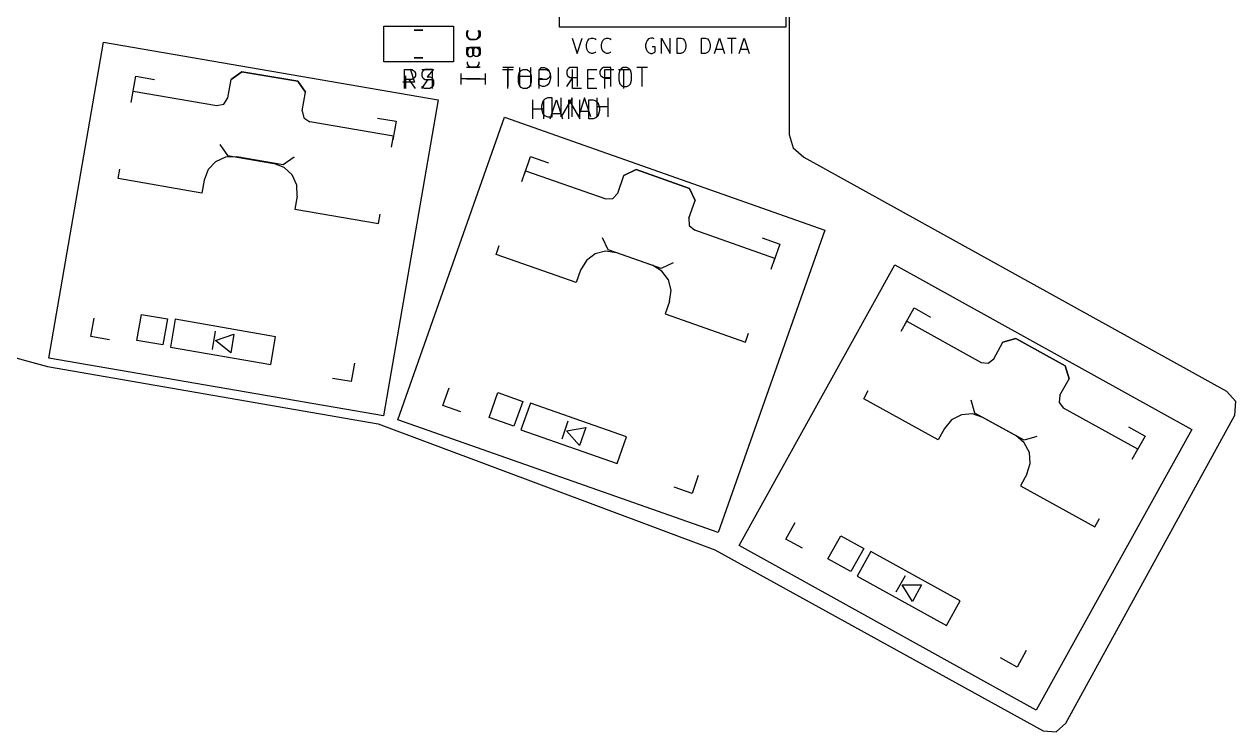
# Model space of a CAD drawing. Extents: x 0 to 153, y 0 to 103.
# Drawn here: x 88.8 to 153, y 0.1 to 37.6 of the extents above; entities that cross this region are included whole.
import ezdxf

# ---------------------------------------------------------------- set-up
doc = ezdxf.new("R2010")
doc.units = 0

msp = doc.modelspace()

# ---------------------------------------------------------------- linework, layer by layer
at = {"layer": 'Layer 1'}
for p, q in [((129.285, 92.8612), (129.299, 31.7662)), ((117.125, 37.4612), (117.125, 43.4612)), ((129.125, 43.4612), (129.125, 37.4612)), ((107.815, 37.5112), (111.515, 37.5112)), ((107.815, 35.6112), (107.815, 37.5112)), ((109.438, 37.2962), (109.892, 37.2962)), ((109.892, 37.2962), (109.438, 37.2962)), ((111.515, 37.5112), (111.515, 35.6112)), ((112.256, 37.2802), (112.209, 37.185)), ((112.255, 37.185), (112.302, 37.2802)), ((112.875, 37.185), (112.828, 37.2802)), ((112.874, 37.2802), (112.921, 37.185)), ((129.125, 37.4612), (117.125, 37.4612)), ((90.0693, 19.9157), (92.9628, 36.6677)), ((92.9628, 36.6677), (110.7, 33.6039)), ((112.209, 37.185), (112.209, 36.9945)), ((112.209, 36.9945), (112.256, 36.8993)), ((112.255, 36.9945), (112.255, 37.185)), ((112.302, 36.8993), (112.255, 36.9945)), ((112.256, 36.8993), (112.304, 36.8517)), ((112.35, 36.8517), (112.302, 36.8993)), ((112.304, 36.8517), (112.399, 36.8041)), ((112.445, 36.8041), (112.35, 36.8517)), ((112.399, 36.8041), (112.685, 36.8041)), ((112.731, 36.8041), (112.445, 36.8041)), ((112.685, 36.8041), (112.78, 36.8517)), ((112.826, 36.8517), (112.731, 36.8041)), ((112.78, 36.8517), (112.828, 36.8993)), ((112.874, 36.8993), (112.826, 36.8517)), ((112.828, 36.8993), (112.875, 36.9945)), ((112.921, 36.9945), (112.874, 36.8993)), ((112.875, 36.9945), (112.875, 37.185)), ((112.921, 37.185), (112.921, 36.9945)), ((117.798, 36.8669), (118.065, 36.0669)), ((118.065, 36.0669), (118.332, 36.8669)), ((118.56, 36.524), (118.598, 36.6764)), ((118.598, 36.6764), (118.636, 36.7526)), ((118.636, 36.7526), (118.713, 36.8288)), ((118.713, 36.8288), (118.827, 36.8669)), ((118.827, 36.8669), (118.903, 36.8669)), ((118.903, 36.8669), (119.017, 36.8288)), ((119.017, 36.8288), (119.055, 36.7907)), ((119.36, 36.524), (119.398, 36.6764)), ((119.398, 36.6764), (119.436, 36.7526)), ((119.436, 36.7526), (119.513, 36.8288)), ((119.513, 36.8288), (119.627, 36.8669)), ((119.627, 36.8669), (119.703, 36.8669)), ((119.703, 36.8669), (119.817, 36.8288)), ((119.817, 36.8288), (119.856, 36.7907)), ((121.736, 36.6764), (121.698, 36.524)), ((121.775, 36.7526), (121.736, 36.6764)), ((121.851, 36.8288), (121.775, 36.7526)), ((121.965, 36.8669), (121.851, 36.8288)), ((122.079, 36.8669), (121.965, 36.8669)), ((122.156, 36.8288), (122.079, 36.8669)), ((122.536, 36.0669), (122.536, 36.8669)), ((122.536, 36.8669), (122.994, 36.0669)), ((122.994, 36.0669), (122.994, 36.8669)), ((123.374, 36.0669), (123.374, 36.8669)), ((123.374, 36.8669), (123.565, 36.8669)), ((123.565, 36.8669), (123.679, 36.8288)), ((123.679, 36.8288), (123.755, 36.7526)), ((123.755, 36.7526), (123.794, 36.6764)), ((123.794, 36.6764), (123.832, 36.524)), ((124.665, 36.0669), (124.665, 36.8669)), ((124.665, 36.8669), (124.856, 36.8669)), ((124.856, 36.8669), (124.97, 36.8288)), ((124.97, 36.8288), (125.046, 36.7526)), ((125.046, 36.7526), (125.084, 36.6764)), ((125.084, 36.6764), (125.122, 36.524)), ((125.351, 36.0669), (125.617, 36.8669)), ((125.617, 36.8669), (125.884, 36.0669)), ((126.036, 36.8669), (126.494, 36.8669)), ((126.265, 36.0669), (126.265, 36.8669)), ((126.646, 36.0669), (126.913, 36.8669)), ((126.913, 36.8669), (127.179, 36.0669)), ((112.209, 36.3755), (112.732, 36.3755)), ((112.256, 36.3755), (112.209, 36.2802)), ((112.209, 36.2802), (112.209, 36.0422)), ((112.209, 36.0422), (112.256, 35.9469)), ((112.302, 36.3279), (112.255, 36.2326)), ((112.255, 36.2326), (112.255, 36.0422)), ((112.255, 36.0422), (112.302, 35.9469)), ((112.398, 36.3755), (112.302, 36.3279)), ((112.921, 36.3755), (112.398, 36.3755)), ((112.54, 36.2802), (112.493, 36.3755)), ((112.54, 36.0422), (112.54, 36.2802)), ((112.588, 35.9469), (112.54, 36.0422)), ((112.542, 35.9469), (112.59, 36.0422)), ((112.59, 36.2802), (112.637, 36.3755)), ((112.59, 36.0422), (112.59, 36.2802)), ((112.732, 36.3755), (112.828, 36.3279)), ((112.828, 36.3279), (112.875, 36.2326)), ((112.875, 36.0422), (112.828, 35.9469)), ((112.874, 36.3755), (112.921, 36.2802)), ((112.921, 36.0422), (112.874, 35.9469)), ((112.875, 36.2326), (112.875, 36.0422)), ((112.921, 36.2802), (112.921, 36.0422)), ((118.56, 36.4098), (118.56, 36.524)), ((118.598, 36.2574), (118.56, 36.4098)), ((118.636, 36.1812), (118.598, 36.2574)), ((118.713, 36.105), (118.636, 36.1812)), ((118.827, 36.0669), (118.713, 36.105)), ((118.903, 36.0669), (118.827, 36.0669)), ((119.017, 36.105), (118.903, 36.0669)), ((119.055, 36.1431), (119.017, 36.105)), ((119.36, 36.4098), (119.36, 36.524)), ((119.398, 36.2574), (119.36, 36.4098)), ((119.436, 36.1812), (119.398, 36.2574)), ((119.513, 36.105), (119.436, 36.1812)), ((119.627, 36.0669), (119.513, 36.105)), ((119.703, 36.0669), (119.627, 36.0669)), ((119.817, 36.105), (119.703, 36.0669)), ((119.856, 36.1431), (119.817, 36.105)), ((121.698, 36.524), (121.698, 36.4098)), ((121.698, 36.4098), (121.736, 36.2574)), ((121.736, 36.2574), (121.775, 36.1812)), ((121.775, 36.1812), (121.851, 36.105)), ((121.851, 36.105), (121.965, 36.0669)), ((121.965, 36.0669), (122.041, 36.0669)), ((122.194, 36.4098), (122.041, 36.4098)), ((122.041, 36.0669), (122.156, 36.105)), ((122.156, 36.105), (122.194, 36.1431)), ((122.194, 36.1431), (122.194, 36.4098)), ((123.565, 36.0669), (123.374, 36.0669)), ((123.679, 36.105), (123.565, 36.0669)), ((123.755, 36.1812), (123.679, 36.105)), ((123.794, 36.2574), (123.755, 36.1812)), ((123.832, 36.4098), (123.794, 36.2574)), ((123.832, 36.524), (123.832, 36.4098)), ((124.856, 36.0669), (124.665, 36.0669)), ((124.97, 36.105), (124.856, 36.0669)), ((125.046, 36.1812), (124.97, 36.105)), ((125.084, 36.2574), (125.046, 36.1812)), ((125.122, 36.4098), (125.084, 36.2574)), ((125.122, 36.524), (125.122, 36.4098)), ((125.427, 36.2955), (125.808, 36.2955)), ((126.722, 36.2955), (127.103, 36.2955)), ((111.515, 35.6112), (107.815, 35.6112)), ((109.438, 35.8262), (109.892, 35.8262)), ((109.892, 35.8262), (109.438, 35.8262)), ((112.209, 35.3279), (112.875, 35.3279)), ((112.255, 35.5183), (112.255, 35.6136)), ((112.302, 35.4231), (112.255, 35.5183)), ((112.921, 35.3279), (112.255, 35.3279)), ((112.256, 35.9469), (112.352, 35.8993)), ((112.35, 35.3755), (112.302, 35.4231)), ((112.445, 35.3279), (112.35, 35.3755)), ((112.352, 35.8993), (112.447, 35.8993)), ((112.447, 35.8993), (112.542, 35.9469)), ((112.683, 35.8993), (112.588, 35.9469)), ((112.778, 35.8993), (112.683, 35.8993)), ((112.685, 35.3279), (112.78, 35.3755)), ((112.874, 35.9469), (112.778, 35.8993)), ((112.78, 35.3755), (112.828, 35.4231)), ((112.828, 35.4231), (112.875, 35.5183)), ((112.875, 35.5183), (112.875, 35.6136)), ((94.5081, 33.8637), (94.6783, 34.8491)), ((94.5081, 33.8637), (94.6783, 34.8491)), ((94.6783, 34.8491), (95.6637, 34.6789)), ((94.6783, 34.8491), (95.6637, 34.6789)), ((99.5543, 33.7024), (99.7245, 34.6879)), ((99.7245, 34.6879), (100.302, 35.0955)), ((100.302, 35.0955), (99.7245, 34.6879)), ((100.302, 35.0955), (103.259, 34.5848)), ((103.259, 34.5848), (100.302, 35.0955)), ((108.927, 34.2069), (108.927, 35.2069)), ((108.927, 35.2069), (109.308, 35.2069)), ((109.308, 34.6831), (108.927, 34.6831)), ((108.975, 34.8736), (108.975, 34.2069)), ((109.498, 34.2069), (109.165, 34.6831)), ((109.213, 35.2545), (109.451, 34.5402)), ((109.308, 35.2069), (109.403, 35.1593)), ((109.403, 34.7307), (109.308, 34.6831)), ((109.403, 35.1593), (109.451, 35.1117)), ((109.451, 34.7783), (109.403, 34.7307)), ((109.451, 35.1117), (109.498, 35.0164)), ((109.498, 34.8736), (109.451, 34.7783)), ((109.498, 35.0164), (109.498, 34.8736)), ((109.832, 35.2069), (110.451, 35.2069)), ((109.879, 35.1117), (109.832, 35.0164)), ((109.832, 35.0164), (109.832, 34.8736)), ((109.832, 34.8736), (109.879, 34.7783)), ((109.832, 34.2069), (110.165, 34.6831)), ((109.927, 35.1593), (109.879, 35.1117)), ((109.879, 34.7783), (109.927, 34.7307)), ((110.022, 35.2069), (109.927, 35.1593)), ((109.927, 34.7307), (110.022, 34.6831)), ((110.403, 35.2069), (110.022, 35.2069)), ((110.022, 34.6831), (110.403, 34.6831)), ((110.451, 35.2069), (110.117, 34.8259)), ((110.117, 34.8259), (110.26, 34.8259)), ((110.26, 34.8259), (110.356, 34.7783)), ((110.356, 34.7783), (110.403, 34.7307)), ((110.403, 34.2069), (110.403, 35.2069)), ((110.403, 34.7307), (110.451, 34.6355)), ((111.921, 34.4231), (111.921, 34.9945)), ((112.921, 34.7088), (111.921, 34.7088)), ((112.209, 34.7088), (113.209, 34.7088)), ((113.209, 34.4231), (113.209, 34.9945)), ((114.108, 35.2114), (114.679, 35.2114)), ((114.703, 35.3114), (114.132, 35.3114)), ((114.394, 34.2114), (114.394, 35.2114)), ((114.417, 34.3114), (114.417, 35.3114)), ((114.965, 34.878), (115.013, 35.0685)), ((114.965, 34.5447), (114.965, 34.878)), ((115.013, 35.0685), (115.108, 35.1637)), ((115.036, 34.3114), (115.036, 35.3114)), ((115.608, 34.8352), (115.036, 34.8352)), ((115.108, 35.1637), (115.203, 35.2114)), ((115.203, 35.2114), (115.394, 35.2114)), ((115.394, 35.2114), (115.489, 35.1637)), ((115.489, 35.1637), (115.584, 35.0685)), ((115.584, 35.0685), (115.632, 34.878)), ((115.608, 34.3114), (115.608, 35.3114)), ((115.632, 34.878), (115.632, 34.5447)), ((116.036, 34.4066), (116.036, 34.7399)), ((116.036, 34.7399), (116.227, 34.7399)), ((116.06, 34.2114), (116.06, 35.2114)), ((116.06, 35.2114), (116.441, 35.2114)), ((116.441, 34.6875), (116.06, 34.6875)), ((116.084, 35.2637), (116.179, 35.3114)), ((116.179, 35.3114), (116.322, 35.3114)), ((116.322, 35.3114), (116.465, 35.2637)), ((116.441, 35.2114), (116.536, 35.1637)), ((116.536, 34.7352), (116.441, 34.6875)), ((116.465, 35.2637), (116.56, 35.1685)), ((116.536, 35.1637), (116.584, 35.1161)), ((116.584, 34.7828), (116.536, 34.7352)), ((116.56, 35.1685), (116.608, 35.0733)), ((116.584, 35.1161), (116.632, 35.0209)), ((116.632, 34.878), (116.584, 34.7828)), ((116.608, 35.0733), (116.656, 34.8828)), ((116.656, 34.7399), (116.608, 34.5494)), ((116.632, 35.0209), (116.632, 34.878)), ((116.656, 34.8828), (116.656, 34.7399)), ((117.084, 34.3114), (117.084, 35.3114)), ((117.56, 35.2161), (117.513, 35.1209)), ((117.513, 35.1209), (117.513, 34.978)), ((117.513, 34.978), (117.56, 34.8828)), ((117.513, 34.3114), (117.846, 34.7875)), ((117.608, 35.2637), (117.56, 35.2161)), ((117.56, 34.8828), (117.608, 34.8352)), ((117.703, 35.3114), (117.608, 35.2637)), ((117.608, 34.8352), (117.703, 34.7875)), ((118.084, 35.3114), (117.703, 35.3114)), ((117.703, 34.7875), (118.084, 34.7875)), ((117.822, 34.2114), (117.822, 35.2114)), ((118.084, 34.3114), (118.084, 35.3114)), ((118.632, 34.2114), (118.632, 35.2114)), ((118.632, 35.2114), (119.108, 35.2114)), ((118.632, 34.7352), (118.965, 34.7352)), ((119.322, 35.2161), (119.275, 35.1209)), ((119.275, 35.1209), (119.275, 34.978)), ((119.275, 34.978), (119.322, 34.8828)), ((119.37, 35.2637), (119.322, 35.2161)), ((119.322, 34.8828), (119.37, 34.8352)), ((119.465, 35.3114), (119.37, 35.2637)), ((119.37, 34.8352), (119.465, 34.7875)), ((119.846, 35.3114), (119.465, 35.3114)), ((119.465, 34.7875), (119.846, 34.7875)), ((119.536, 34.2114), (119.536, 35.2114)), ((119.536, 35.2114), (120.013, 35.2114)), ((119.87, 34.7352), (119.536, 34.7352)), ((119.846, 34.3114), (119.846, 35.3114)), ((120.251, 35.2114), (120.822, 35.2114)), ((120.322, 35.1685), (120.275, 34.978)), ((120.275, 34.978), (120.275, 34.6447)), ((120.417, 35.2637), (120.322, 35.1685)), ((120.513, 35.3114), (120.417, 35.2637)), ((120.703, 35.3114), (120.513, 35.3114)), ((120.536, 34.2114), (120.536, 35.2114)), ((120.798, 35.2637), (120.703, 35.3114)), ((120.894, 35.1685), (120.798, 35.2637)), ((120.941, 34.978), (120.894, 35.1685)), ((120.941, 34.6447), (120.941, 34.978)), ((121.798, 35.3114), (121.227, 35.3114)), ((121.513, 34.3114), (121.513, 35.3114)), ((94.44, 33.4695), (94.5422, 34.0608)), ((94.5422, 34.0608), (98.9765, 33.2949)), ((103.259, 34.5848), (103.666, 34.007)), ((103.666, 34.007), (103.259, 34.5848)), ((109.451, 34.5402), (108.832, 34.5402)), ((109.879, 34.2545), (109.832, 34.3021)), ((109.975, 34.2069), (109.879, 34.2545)), ((110.26, 34.2069), (109.975, 34.2069)), ((110.356, 34.2545), (110.26, 34.2069)), ((110.403, 34.3021), (110.356, 34.2545)), ((110.451, 34.3974), (110.403, 34.3021)), ((110.451, 34.6355), (110.451, 34.3974)), ((115.013, 34.3542), (114.965, 34.5447)), ((115.108, 34.259), (115.013, 34.3542)), ((115.203, 34.2114), (115.108, 34.259)), ((115.394, 34.2114), (115.203, 34.2114)), ((115.489, 34.259), (115.394, 34.2114)), ((115.584, 34.3542), (115.489, 34.259)), ((115.632, 34.5447), (115.584, 34.3542)), ((116.084, 34.359), (116.036, 34.4066)), ((116.227, 34.3114), (116.084, 34.359)), ((116.322, 34.3114), (116.227, 34.3114)), ((116.465, 34.359), (116.322, 34.3114)), ((116.56, 34.4542), (116.465, 34.359)), ((116.608, 34.5494), (116.56, 34.4542)), ((118.298, 34.2114), (117.822, 34.2114)), ((119.108, 34.2114), (118.632, 34.2114)), ((120.275, 34.6447), (120.322, 34.4542)), ((120.322, 34.4542), (120.417, 34.359)), ((120.417, 34.359), (120.513, 34.3114)), ((120.513, 34.3114), (120.703, 34.3114)), ((120.703, 34.3114), (120.798, 34.359)), ((120.798, 34.359), (120.894, 34.4542)), ((120.894, 34.4542), (120.941, 34.6447)), ((99.349816, 33.378935), (99.5543, 33.7024)), ((103.496, 33.0216), (103.666, 34.007)), ((110.7, 33.6039), (107.807, 16.8519)), ((115.727, 32.6014), (115.727, 33.6014)), ((116.227, 33.4633), (116.179, 33.2728)), ((116.275, 33.5586), (116.227, 33.4633)), ((116.37, 33.6538), (116.275, 33.5586)), ((116.298, 32.6014), (116.298, 33.6014)), ((116.513, 33.7014), (116.37, 33.6538)), ((116.751, 33.7014), (116.513, 33.7014)), ((116.632, 32.6014), (116.965, 33.6014)), ((116.751, 32.7014), (116.751, 33.7014)), ((116.965, 33.6014), (117.298, 32.6014)), ((117.798, 33.7014), (117.227, 32.7014)), ((117.227, 32.7014), (117.227, 33.7014)), ((117.632, 32.6014), (117.632, 33.6014)), ((117.632, 33.6014), (118.203, 32.6014)), ((117.798, 32.7014), (117.798, 33.7014)), ((118.465, 33.7014), (118.132, 32.7014)), ((118.203, 32.6014), (118.203, 33.6014)), ((118.798, 32.7014), (118.465, 33.7014)), ((118.679, 32.6014), (118.679, 33.6014)), ((118.679, 33.6014), (118.917, 33.6014)), ((118.917, 33.6014), (119.06, 33.5538)), ((119.06, 33.5538), (119.156, 33.4586)), ((119.132, 32.7014), (119.132, 33.7014)), ((119.156, 33.4586), (119.203, 33.3633)), ((119.703, 32.7014), (119.703, 33.7014)), ((98.9765, 33.2948), (99.349816, 33.378935)), ((103.496, 33.0216), (103.579918, 32.648467)), ((115.727, 33.1252), (116.298, 33.1252)), ((116.179, 33.2728), (116.179, 33.13)), ((116.179, 33.13), (116.227, 32.9395)), ((116.227, 32.9395), (116.275, 32.8443)), ((116.275, 32.8443), (116.37, 32.749)), ((116.37, 32.749), (116.513, 32.7014)), ((116.727, 32.8871), (117.203, 32.8871)), ((118.703, 32.9871), (118.227, 32.9871)), ((119.156, 32.7443), (119.06, 32.649)), ((119.703, 33.2252), (119.132, 33.2252)), ((119.203, 32.8395), (119.156, 32.7443)), ((119.203, 33.3633), (119.251, 33.1728)), ((119.251, 33.03), (119.203, 32.8395)), ((119.251, 33.1728), (119.251, 33.03)), ((103.579918, 32.648467), (103.903, 32.4438)), ((108.338, 31.6779), (103.903, 32.4438)), ((107.489, 32.6364), (108.474, 32.4662)), ((107.489, 32.6364), (108.474, 32.4662)), ((108.474, 32.4662), (108.304, 31.4808)), ((108.474, 32.4662), (108.304, 31.4808)), ((108.567, 16.6467), (114.214, 32.6815)), ((114.214, 32.6815), (131.192, 26.7026)), ((116.513, 32.7014), (116.751, 32.7014)), ((118.917, 32.6014), (118.679, 32.6014)), ((119.06, 32.649), (118.917, 32.6014)), ((108.236, 31.0866), (108.338, 31.6779)), ((129.297, 31.7661), (129.522168, 31.053235)), ((99.1288, 31.2389), (99.5364, 30.6611)), ((129.522168, 31.053235), (130.085, 30.5612)), ((98.909117, 30.323554), (98.511224, 29.908449)), ((99.433627, 30.559181), (98.909117, 30.323554)), ((100.029, 30.576), (99.433627, 30.559181)), ((99.5364, 30.6611), (102, 30.2356)), ((102.493, 30.1505), (100.029, 30.576)), ((102.54627, 30.025434), (102, 30.2356)), ((103.07, 30.5581), (102.493, 30.1505)), ((115.27, 29.6591), (115.602, 30.6023)), ((115.27, 29.6591), (115.602, 30.6023)), ((115.602, 30.6023), (116.545, 30.2702)), ((115.602, 30.6023), (116.545, 30.2702)), ((130.085, 30.5612), (152.485, 18.1612)), ((93.7422, 29.4294), (93.8273, 29.9221)), ((98.511224, 29.908449), (98.2957, 29.3532)), ((102.970522, 29.622208), (102.54627, 30.025434)), ((103.208159, 29.087316), (102.970522, 29.622208)), ((115.137, 29.2818), (115.336, 29.8478)), ((115.336, 29.8478), (119.581, 28.353)), ((120.218, 28.6586), (120.55, 29.6018)), ((120.55, 29.6018), (121.188, 29.9073)), ((121.188, 29.9073), (120.55, 29.6018)), ((121.188, 29.9073), (124.018, 28.9108)), ((124.018, 28.9108), (121.188, 29.9073)), ((98.1765, 28.6634), (93.7422, 29.4294)), ((98.2957, 29.3532), (98.1765, 28.6634)), ((103.223, 28.5022), (103.208159, 29.087316)), ((124.018, 28.9108), (124.323, 28.2731)), ((124.323, 28.2731), (124.018, 28.9108)), ((55.935, 28.762), (90.0048, 19.4711)), ((103.223, 28.5022), (103.104, 27.8124)), ((119.581, 28.353), (119.962717, 28.37403)), ((119.962717, 28.37403), (120.218, 28.6586)), ((123.991, 27.3299), (124.323, 28.2731)), ((103.104, 27.8124), (107.538, 27.0464)), ((107.538, 27.0464), (107.623, 27.5391)), ((123.991, 27.3299), (124.011872, 26.947649)), ((124.011872, 26.947649), (124.297, 26.6922)), ((128.541, 25.1975), (124.297, 26.6922)), ((131.192, 26.7026), (125.545, 10.6678)), ((113.775, 25.4146), (113.941, 25.8862)), ((119.388, 26.3005), (119.694, 25.6628)), ((127.864, 26.2842), (128.807, 25.9521)), ((127.864, 26.2842), (128.807, 25.9521)), ((128.807, 25.9521), (128.475, 25.0089)), ((128.807, 25.9521), (128.475, 25.0089)), ((118.019, 23.9199), (113.775, 25.4146)), ((118.557113, 25.091641), (118.252, 24.5801)), ((119.018674, 25.434578), (118.557113, 25.091641)), ((119.575148, 25.579426), (119.018674, 25.434578)), ((120.165, 25.4967), (119.575148, 25.579426)), ((119.694, 25.6628), (122.052, 24.8324)), ((122.523, 24.6663), (120.165, 25.4967)), ((128.342, 24.6316), (128.541, 25.1975)), ((118.252, 24.5801), (118.019, 23.9199)), ((122.563386, 24.527148), (122.052, 24.8324)), ((123.161, 24.9719), (122.523, 24.6663)), ((122.906154, 24.06553), (122.563386, 24.527148)), ((126.657, 9.9841), (134.899, 24.8526)), ((134.899, 24.8526), (150.642, 16.126)), ((123.050845, 23.509073), (122.906154, 24.06553)), ((122.968, 22.9193), (123.050845, 23.509073)), ((122.968, 22.9193), (122.736, 22.2591)), ((135.436, 21.6965), (135.921, 22.5711)), ((135.436, 21.6965), (135.921, 22.5711)), ((135.921, 22.5711), (136.795, 22.0863)), ((135.921, 22.5711), (136.795, 22.0863)), ((92.2954, 21.0534), (92.4656, 22.0388)), ((92.2954, 21.0534), (92.4656, 22.0388)), ((94.7377, 20.8511), (94.9755, 22.2277)), ((94.9755, 22.2277), (96.3521, 21.9899)), ((96.3521, 21.9899), (96.1143, 20.6133)), ((96.7664, 21.9706), (96.511, 20.4925)), ((96.7664, 21.9706), (96.511, 20.4925)), ((102.088, 21.0515), (96.7664, 21.9706)), ((102.088, 21.0515), (96.7664, 21.9706)), ((122.736, 22.2591), (126.98, 20.7644)), ((135.242, 21.3466), (135.533, 21.8714)), ((135.533, 21.8714), (139.469, 19.6897)), ((98.8917, 21.3498), (98.7215, 20.3644)), ((98.8917, 21.3498), (98.7215, 20.3644)), ((126.98, 20.7644), (127.146, 21.236)), ((93.2808, 20.8832), (92.2954, 21.0534)), ((93.2808, 20.8832), (92.2954, 21.0534)), ((96.1143, 20.6133), (94.7377, 20.8511)), ((98.9051, 20.8401), (99.8771, 21.1796)), ((98.9051, 20.8401), (99.8771, 21.1796)), ((99.7069, 20.1942), (98.9051, 20.8401)), ((99.7069, 20.1942), (98.9051, 20.8401)), ((99.8771, 21.1796), (99.7069, 20.1942)), ((99.8771, 21.1796), (99.7069, 20.1942)), ((101.832, 19.5733), (102.088, 21.0515)), ((101.832, 19.5733), (102.088, 21.0515)), ((140.148, 19.8846), (140.633, 20.7593)), ((140.633, 20.7593), (141.313, 20.9542)), ((141.313, 20.9542), (140.633, 20.7593)), ((141.313, 20.9542), (143.937, 19.4997)), ((143.937, 19.4997), (141.313, 20.9542)), ((107.807, 16.8519), (90.0693, 19.9157)), ((96.511, 20.4925), (101.832, 19.5733)), ((96.511, 20.4925), (101.832, 19.5733)), ((90.0048, 19.4711), (107.524, 16.4388)), ((106.261, 19.6559), (106.091, 18.6705)), ((106.261, 19.6559), (106.091, 18.6705)), ((139.469, 19.6897), (139.84881, 19.646718)), ((139.84881, 19.646718), (140.148, 19.8846)), ((143.937, 19.4997), (144.132, 18.82)), ((144.132, 18.82), (143.937, 19.4997)), ((106.091, 18.6705), (105.106, 18.8407)), ((106.091, 18.6705), (105.106, 18.8407)), ((143.647, 17.9454), (144.132, 18.82)), ((110.952, 17.3972), (111.284, 18.3404)), ((110.952, 17.3972), (111.284, 18.3404)), ((113.403, 16.7687), (113.867, 18.0864)), ((113.867, 18.0864), (115.184, 17.6223)), ((133.254, 17.7607), (133.497, 18.198)), ((152.969547, 17.61685), (152.485, 18.1612)), ((111.895, 17.0651), (110.952, 17.3972)), ((111.895, 17.0651), (110.952, 17.3972)), ((115.184, 17.6223), (114.72, 16.3046)), ((115.589, 17.5342), (115.091, 16.1194)), ((115.589, 17.5342), (115.091, 16.1194)), ((120.683, 15.7406), (115.589, 17.5342)), ((120.683, 15.7406), (115.589, 17.5342)), ((137.19, 15.579), (133.254, 17.7607)), ((138.936, 17.6981), (139.131, 17.0184)), ((143.647, 17.9454), (143.603726, 17.565163)), ((143.603726, 17.565163), (143.842, 17.2657)), ((152.921, 16.8897), (152.969547, 17.61685)), ((114.72, 16.3046), (113.403, 16.7687)), ((138.427839, 16.906378), (137.907264, 16.638279)), ((139.011393, 16.954742), (138.427839, 16.906378)), ((139.569, 16.776), (139.011393, 16.954742)), ((139.131, 17.0184), (141.318, 15.8063)), ((141.755, 15.5639), (139.569, 16.776)), ((147.778, 15.084), (143.842, 17.2657)), ((143.965, 0.5612), (152.924, 16.8883)), ((107.524, 16.4388), (125.365, 9.7612)), ((125.545, 10.6678), (108.567, 16.6467)), ((115.091, 16.1194), (120.185, 14.3257)), ((115.091, 16.1194), (120.185, 14.3257)), ((117.582, 16.5677), (117.249, 15.6244)), ((117.582, 16.5677), (117.249, 15.6244)), ((117.51, 16.0628), (118.525, 16.2355)), ((117.51, 16.0628), (118.525, 16.2355)), ((118.192, 15.2923), (117.51, 16.0628)), ((118.192, 15.2923), (117.51, 16.0628)), ((118.525, 16.2355), (118.192, 15.2923)), ((118.525, 16.2355), (118.192, 15.2923)), ((137.529, 16.1913), (137.19, 15.579)), ((137.907264, 16.638279), (137.529, 16.1913)), ((150.642, 16.126), (142.4, 1.2575)), ((147.291, 16.2685), (148.165, 15.7837)), ((147.291, 16.2685), (148.165, 15.7837)), ((120.185, 14.3257), (120.683, 15.7406)), ((120.185, 14.3257), (120.683, 15.7406)), ((141.764763, 15.4282), (141.318, 15.8063)), ((142.435, 15.7588), (141.755, 15.5639)), ((142.032822, 14.90791), (141.764763, 15.4282)), ((148.165, 15.7837), (147.681, 14.9091)), ((148.165, 15.7837), (147.681, 14.9091)), ((142.081364, 14.324643), (142.032822, 14.90791)), ((147.487, 14.5593), (147.778, 15.084)), ((141.903, 13.7672), (142.081364, 14.324643)), ((124.489, 13.6902), (124.157, 12.747)), ((124.489, 13.6902), (124.157, 12.747)), ((141.903, 13.7672), (141.563, 13.155)), ((124.157, 12.747), (123.213, 13.0791)), ((124.157, 12.747), (123.213, 13.0791)), ((141.563, 13.155), (145.499, 10.9733)), ((129.133, 10.3264), (129.618, 11.201)), ((129.133, 10.3264), (129.618, 11.201)), ((145.499, 10.9733), (145.741, 11.4106)), ((130.008, 9.8416), (129.133, 10.3264)), ((130.008, 9.8416), (129.133, 10.3264)), ((131.355, 9.2784), (132.032, 10.5002)), ((132.032, 10.5002), (133.254, 9.8229)), ((125.365, 9.7612), (142.765, 0.1612)), ((142.4, 1.2575), (126.657, 9.9841)), ((133.254, 9.8229), (132.577, 8.6011)), ((133.639, 9.6685), (132.912, 8.3565)), ((133.639, 9.6685), (132.912, 8.3565)), ((138.362, 7.0505), (133.639, 9.6685)), ((138.362, 7.0505), (133.639, 9.6685)), ((132.577, 8.6011), (131.355, 9.2784)), ((132.912, 8.3565), (137.635, 5.7386)), ((132.912, 8.3565), (137.635, 5.7386)), ((135.442, 8.3832), (134.957, 7.5086)), ((135.442, 8.3832), (134.957, 7.5086)), ((135.287, 7.8974), (136.317, 7.8984)), ((135.287, 7.8974), (136.317, 7.8984)), ((135.832, 7.0238), (135.287, 7.8974)), ((135.832, 7.0238), (135.287, 7.8974)), ((136.317, 7.8984), (135.832, 7.0238)), ((136.317, 7.8984), (135.832, 7.0238)), ((137.635, 5.7386), (138.362, 7.0505)), ((137.635, 5.7386), (138.362, 7.0505)), ((141.378, 3.5391), (140.503, 4.0239)), ((141.378, 3.5391), (140.503, 4.0239)), ((141.863, 4.4137), (141.378, 3.5391)), ((141.863, 4.4137), (141.378, 3.5391)), ((142.765, 0.1612), (143.447846, 0.112661)), ((143.447846, 0.112661), (143.965, 0.5612))]:
    msp.add_line(p, q, dxfattribs=at)

doc.saveas('drawing.dxf')
